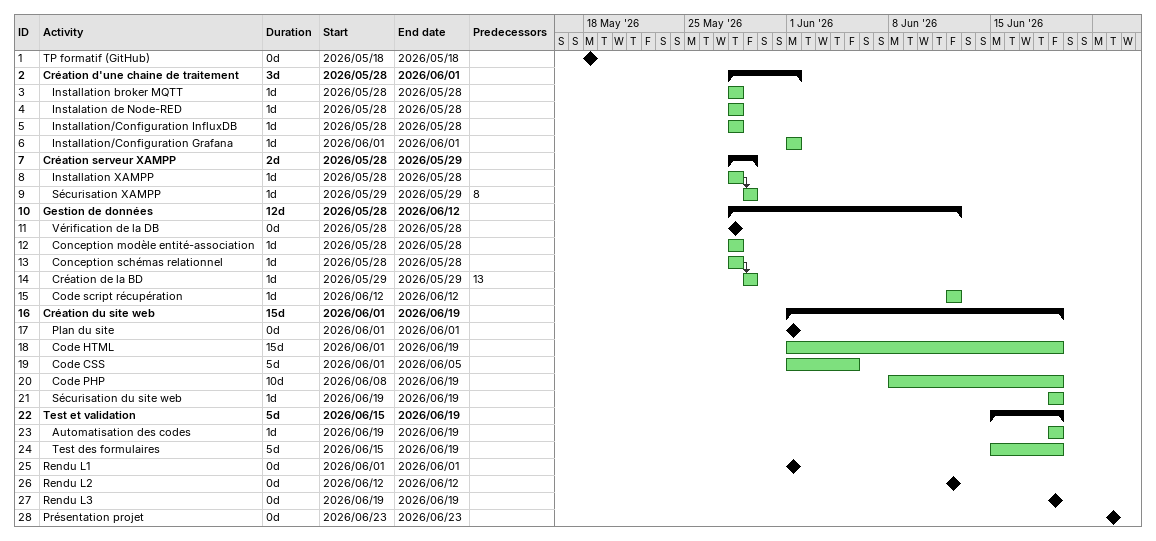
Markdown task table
| ID | Level | Task | Duration | Start | Finish | Predecessors |
|---|---|---|---|---|---|---|
| 1 | 1 | TP formatif (GitHub) | 0d | 2026-05-18 | 2026-05-18 |  |
| 2 | 1 | **Création d'une chaine de traitement** | 3d | 2026-05-28 | 2026-06-01 |  |
| 3 | 2 | Installation broker MQTT | 1d | 2026-05-28 | 2026-05-28 |  |
| 4 | 2 | Instalation de Node-RED | 1d | 2026-05-28 | 2026-05-28 |  |
| 5 | 2 | Installation/Configuration InfluxDB | 1d | 2026-05-28 | 2026-05-28 |  |
| 6 | 2 | Installation/Configuration Grafana | 1d | 2026-06-01 | 2026-06-01 |  |
| 7 | 1 | **Création serveur XAMPP** | 2d | 2026-05-28 | 2026-05-29 |  |
| 8 | 2 | Installation XAMPP | 1d | 2026-05-28 | 2026-05-28 |  |
| 9 | 2 | Sécurisation XAMPP | 1d | 2026-05-29 | 2026-05-29 | 8 |
| 10 | 1 | **Gestion de données** | 12d | 2026-05-28 | 2026-06-12 |  |
| 11 | 2 | Vérification de la DB | 0d | 2026-05-28 | 2026-05-28 |  |
| 12 | 2 | Conception modèle entité-association | 1d | 2026-05-28 | 2026-05-28 |  |
| 13 | 2 | Conception schémas relationnel | 1d | 2026-05-28 | 2026-05-28 |  |
| 14 | 2 | Création de la BD | 1d | 2026-05-29 | 2026-05-29 | 13 |
| 15 | 2 | Code script récupération | 1d | 2026-06-12 | 2026-06-12 |  |
| 16 | 1 | **Création du site web** | 15d | 2026-06-01 | 2026-06-19 |  |
| 17 | 2 | Plan du site | 0d | 2026-06-01 | 2026-06-01 |  |
| 18 | 2 | Code HTML | 15d | 2026-06-01 | 2026-06-19 |  |
| 19 | 2 | Code CSS | 5d | 2026-06-01 | 2026-06-05 |  |
| 20 | 2 | Code PHP | 10d | 2026-06-08 | 2026-06-19 |  |
| 21 | 2 | Sécurisation du site web | 1d | 2026-06-19 | 2026-06-19 |  |
| 22 | 1 | **Test et validation** | 5d | 2026-06-15 | 2026-06-19 |  |
| 23 | 2 | Automatisation des codes | 1d | 2026-06-19 | 2026-06-19 |  |
| 24 | 2 | Test des formulaires | 5d | 2026-06-15 | 2026-06-19 |  |
| 25 | 1 | Rendu L1 | 0d | 2026-06-01 | 2026-06-01 |  |
| 26 | 1 | Rendu L2 | 0d | 2026-06-12 | 2026-06-12 |  |
| 27 | 1 | Rendu L3 | 0d | 2026-06-19 | 2026-06-19 |  |
| 28 | 1 | Présentation projet | 0d | 2026-06-23 | 2026-06-23 |  |
